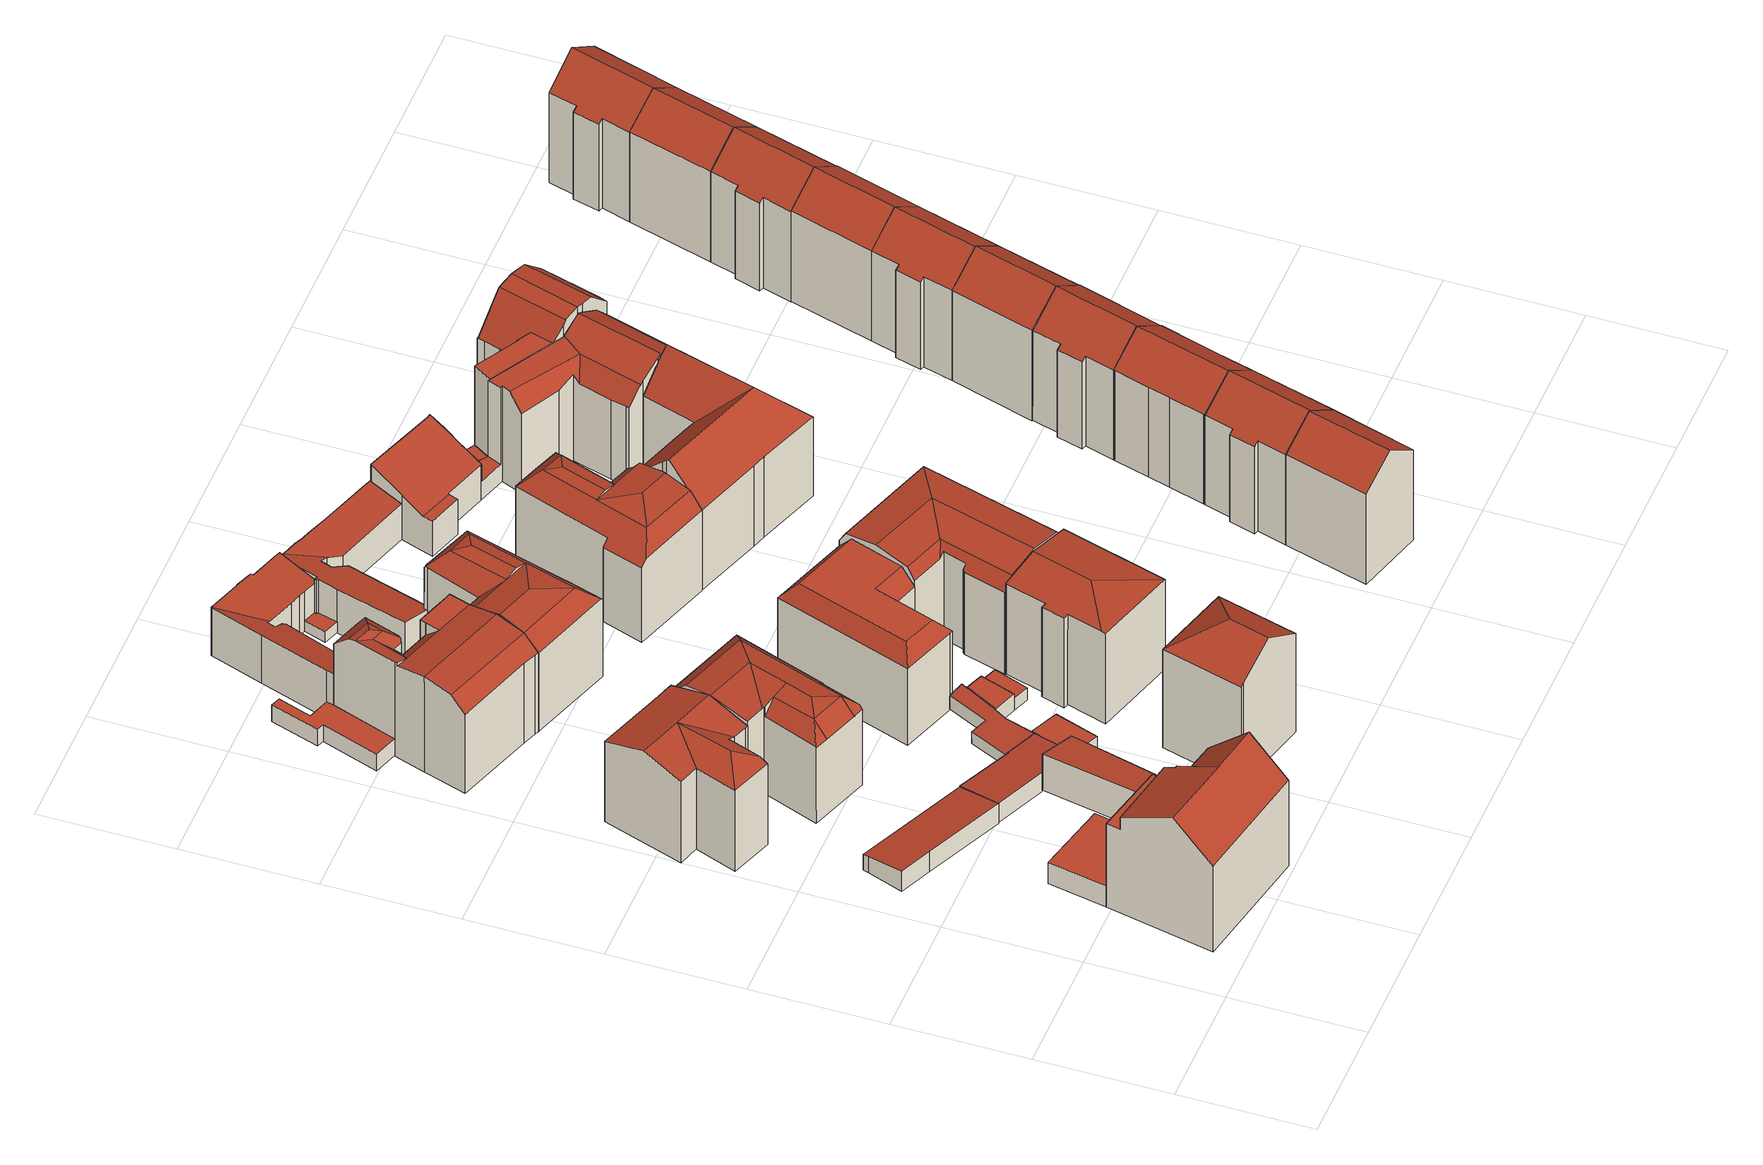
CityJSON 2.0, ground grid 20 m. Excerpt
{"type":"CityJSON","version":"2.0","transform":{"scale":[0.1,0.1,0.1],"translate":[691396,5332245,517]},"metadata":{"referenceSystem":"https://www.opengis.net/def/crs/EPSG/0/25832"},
"CityObjects":{
"building1":{"type":"Building","attributes":{"Gemeindeschluessel":"09162000","HoeheDach":"539.330","HoeheGrund":"518.004","Methode":"2000","NiedrigsteTraufeDesGebaeudes":"533.120","Geometrietyp2DReferenz":"3000","function":"31001_9998","roofType":"2100","measuredHeight":21.33,"storeysAboveGround":5},"geometry":[{"type":"MultiSurface","lod":"2","boundaries":[[[0,1,2,3]],[[4,5,6,7]],[[0,8,9,10,1]],[[11,6,5,12]],[[12,13,14,11]],[[8,15,16,17,18,9]],[[19,17,16,14,13,20]],[[18,17,19]],[[10,9,18,19]],[[0,3,4,7,15,8]],[[15,7,6,11,14,16]],[[1,10,19,20,2]],[[4,3,2,20,13,12,5]]],"semantics":{"surfaces":[{"type":"WallSurface"},{"type":"RoofSurface"},{"type":"GroundSurface"}],"values":[0,0,0,1,0,0,1,0,1,2,0,1,0]}}]},
"building2":{"type":"Building","attributes":{"Gemeindeschluessel":"09162000","HoeheDach":"521.810","HoeheGrund":"518.038","Methode":"2000","NiedrigsteTraufeDesGebaeudes":"521.810","Geometrietyp2DReferenz":"3000","function":"31001_2000","roofType":"1000","measuredHeight":3.77,"storeysAboveGround":1},"geometry":[{"type":"MultiSurface","lod":"2","boundaries":[[[7,4,21,22]],[[7,23,24,4]],[[23,25,26,24]],[[24,26,21,4]],[[25,22,21,26]],[[7,22,25,23]]],"semantics":{"surfaces":[{"type":"GroundSurface"},{"type":"WallSurface"},{"type":"RoofSurface"}],"values":[0,1,2,1,1,1]}}]},
"building3":{"type":"Building","attributes":{"Gemeindeschluessel":"09162000","HoeheDach":"521.185","HoeheGrund":"517.605","Methode":"2000","NiedrigsteTraufeDesGebaeudes":"520.434","Geometrietyp2DReferenz":"3000","function":"31001_2000","roofType":"1000","measuredHeight":3.58},"geometry":[{"type":"MultiSurface","lod":"2","boundaries":[[[27,28,29,30]],[[31,32,28,27]],[[33,34,35,36]],[[31,27,30,33,36,37]],[[38,35,34,29,28,32]],[[36,35,38,37]],[[37,38,32,31]],[[30,29,34,33]]],"semantics":{"surfaces":[{"type":"WallSurface"},{"type":"GroundSurface"},{"type":"RoofSurface"}],"values":[0,0,0,1,2,0,0,0]}}]},
"building4":{"type":"Building","attributes":{"Gemeindeschluessel":"09162000","HoeheDach":"533.979","HoeheGrund":"517.481","Methode":"2000","NiedrigsteTraufeDesGebaeudes":"532.040","Geometrietyp2DReferenz":"3000","function":"31001_1000","roofType":"3100","measuredHeight":16.5,"storeysAboveGround":4},"geometry":[{"type":"MultiSurface","lod":"2","boundaries":[[[39,40,41,42]],[[43,44,45,42,41]],[[46,47,48,49]],[[50,51,52,53,54]],[[55,56,52,51]],[[57,53,52,56,58,59,60]],[[46,49,57,60]],[[58,56,55,61]],[[49,48,62,63]],[[50,54,64,65]],[[66,64,54,53,57]],[[44,43,67,68]],[[66,40,39,65,64]],[[62,45,44,68,63]],[[50,65,39,42,45,62,48,47,69,61,55,51]],[[59,58,61,69]],[[69,47,46,60,59]],[[67,57,49,63,68]],[[67,43,41,40,66,57]]],"semantics":{"surfaces":[{"type":"WallSurface"},{"type":"RoofSurface"},{"type":"GroundSurface"}],"values":[0,0,0,0,0,1,1,0,0,0,1,1,0,0,2,0,0,1,1]}}]},
"building5":{"type":"Building","attributes":{"Gemeindeschluessel":"09162000","HoeheDach":"521.395","HoeheGrund":"517.900","Methode":"3100","NiedrigsteTraufeDesGebaeudes":"521.395","Geometrietyp2DReferenz":"3000","function":"31001_2000","roofType":"1000","measuredHeight":3.5},"geometry":[{"type":"MultiSurface","lod":"2","boundaries":[[[70,71,72,73]],[[74,75,76,77]],[[72,78,77,76,79,73]],[[70,80,75,74,81,71]],[[75,80,79,76]],[[81,74,77,78]],[[80,70,73,79]],[[71,81,78,72]]],"semantics":{"surfaces":[{"type":"WallSurface"},{"type":"GroundSurface"},{"type":"RoofSurface"}],"values":[0,0,1,2,0,0,0,0]}}]},
"building6":{"type":"Building","attributes":{"Gemeindeschluessel":"09162000","HoeheDach":"524.538","HoeheGrund":"517.963","Methode":"1000","NiedrigsteTraufeDesGebaeudes":"523.860","Geometrietyp2DReferenz":"3000","function":"31001_2000","roofType":"1000","measuredHeight":6.58,"storeysAboveGround":2},"geometry":[{"type":"MultiSurface","lod":"2","boundaries":[[[82,83,84,85]],[[83,86,87,84]],[[88,89,90,91]],[[88,91,92,93]],[[88,93,86,83,82,89]],[[92,91,90,85,84,87]],[[86,93,92,87]],[[82,85,90,89]]],"semantics":{"surfaces":[{"type":"WallSurface"},{"type":"GroundSurface"},{"type":"RoofSurface"}],"values":[0,0,0,0,1,2,0,0]}}]},
"building7":{"type":"Building","attributes":{"Gemeindeschluessel":"09162000","HoeheDach":"534.040","HoeheGrund":"517.545","Methode":"2000","NiedrigsteTraufeDesGebaeudes":"531.106","Geometrietyp2DReferenz":"3000","function":"31001_1000","roofType":"3200","measuredHeight":16.5,"storeysAboveGround":4},"geometry":[{"type":"MultiSurface","lod":"2","boundaries":[[[94,95,96,97]],[[98,99,100,101,102,50,51,103]],[[104,105,106,107]],[[104,108,109,105]],[[110,111,112,102,101,113,114]],[[98,115,116,99]],[[117,103,51,118]],[[119,111,110]],[[120,121,122,119]],[[117,115,98,103]],[[108,104,122,121,96]],[[120,119,110,114]],[[101,100,94,97,123,113]],[[108,117,118,109]],[[106,50,102,112,107]],[[120,123,97,96]],[[120,96,121]],[[123,120,114,113]],[[116,95,94,100,99]],[[112,111,119,122,104,107]],[[116,115,117,108,96,95]],[[51,50,106,105,109,118]]],"semantics":{"surfaces":[{"type":"RoofSurface"},{"type":"GroundSurface"},{"type":"WallSurface"}],"values":[0,1,0,0,2,2,2,2,0,2,0,0,2,0,2,0,0,0,2,0,0,2]}}]},
"building8":{"type":"Building","attributes":{"Gemeindeschluessel":"09162000","HoeheDach":"521.215","HoeheGrund":"517.752","Methode":"2000","NiedrigsteTraufeDesGebaeudes":"519.901","Geometrietyp2DReferenz":"3000","function":"31001_2000","roofType":"1000","measuredHeight":3.46},"geometry":[{"type":"MultiSurface","lod":"2","boundaries":[[[124,125,126,127]],[[128,129,130]],[[131,132,35,133]],[[134,135,136,137]],[[138,139,140,129,128,141]],[[142,143,144,130,145]],[[146,147,133,35]],[[142,131,133,147,139,138,134,137,124,127,148,149,150,143]],[[127,126,151,148]],[[149,152,153,150]],[[137,136,125,124]],[[150,153,144,143]],[[146,35,132,145,130,129,140]],[[142,145,132,131]],[[130,144,153,152,151,126,125,136,135,141,128]],[[138,141,135,134]],[[148,151,152,149]],[[140,139,147,146]]],"semantics":{"surfaces":[{"type":"WallSurface"},{"type":"GroundSurface"},{"type":"RoofSurface"}],"values":[0,0,0,0,0,0,0,1,0,0,0,0,2,0,2,0,0,0]}}]},
"building9":{"type":"Building","attributes":{"Gemeindeschluessel":"09162000","HoeheDach":"520.466","HoeheGrund":"517.550","Methode":"1000","NiedrigsteTraufeDesGebaeudes":"520.466","Geometrietyp2DReferenz":"3000","function":"31001_2000","roofType":"1000","measuredHeight":2.92,"storeysAboveGround":1},"geometry":[{"type":"MultiSurface","lod":"2","boundaries":[[[154,155,156,157]],[[157,156,158,159]],[[160,161,159,158]],[[160,158,156,155,162,163,164,165,166]],[[167,165,164,168]],[[169,166,165,167]],[[161,160,166,169]],[[159,161,169,167,168,170,171,154,157]],[[171,162,155,154]],[[170,163,162,171]],[[168,164,163,170]]],"semantics":{"surfaces":[{"type":"WallSurface"},{"type":"RoofSurface"},{"type":"GroundSurface"}],"values":[0,0,0,1,0,0,0,2,0,0,0]}}]},
"building10":{"type":"Building","attributes":{"Gemeindeschluessel":"09162000","HoeheDach":"534.730","HoeheGrund":"517.450","Methode":"2000","NiedrigsteTraufeDesGebaeudes":"531.601","Geometrietyp2DReferenz":"3000","function":"31001_1000","roofType":"3400","measuredHeight":17.28,"storeysAboveGround":4},"geometry":[{"type":"MultiSurface","lod":"2","boundaries":[[[172,173,174]],[[175,176,177,178]],[[179,177,176,180,181,182]],[[183,184,185,186]],[[187,188,189,190]],[[191,192,193,194]],[[174,195,196,197,172]],[[197,182,190,198,199]],[[188,200,201,202,189]],[[186,185,192,191]],[[203,194,193,204,205]],[[206,207,208,209]],[[175,210,211,180,176]],[[212,213,184,183]],[[214,173,213,212]],[[202,201,215,216]],[[206,217,218,219,207]],[[197,220,221,222,205,204,172]],[[209,208,223,224]],[[197,196,179,182]],[[200,211,210,225]],[[217,203,205,222,218]],[[190,189,202,216,226,198]],[[226,227,221,220,199,198]],[[174,173,214,228,195]],[[204,193,192,185,184,213,173,172]],[[187,190,182,181]],[[197,199,220]],[[215,201,200,225]],[[181,188,187]],[[223,208,207,219,229,230]],[[224,223,230,231]],[[178,177,179,196,195,228]],[[200,188,181,180,211]],[[203,217,206,209,224,231,232,227,226,216,215,225,210,175,178,228,214,212,183,186,191,194]],[[229,219,218,222,221]],[[232,231,230,229,221,227]]],"semantics":{"surfaces":[{"type":"WallSurface"},{"type":"RoofSurface"},{"type":"GroundSurface"}],"values":[0,0,1,0,1,0,1,1,1,0,0,0,0,0,0,0,0,1,0,1,0,0,0,0,0,1,1,0,0,1,1,0,0,1,2,1,0]}}]},
"building11":{"type":"Building","attributes":{"Gemeindeschluessel":"09162000","HoeheDach":"520.683","HoeheGrund":"517.734","Methode":"1000","NiedrigsteTraufeDesGebaeudes":"520.683","Geometrietyp2DReferenz":"3000","function":"31001_2463","roofType":"1000","measuredHeight":2.95},"geometry":[{"type":"MultiSurface","lod":"2","boundaries":[[[233,234,235,236,237]],[[235,238,239,236]],[[234,240,238,235]],[[233,241,240,234]],[[240,241,242,239,238]],[[237,242,241,233]],[[236,239,242,237]]],"semantics":{"surfaces":[{"type":"GroundSurface"},{"type":"WallSurface"},{"type":"RoofSurface"}],"values":[0,1,1,1,2,1,1]}}]},
"building12":{"type":"Building","attributes":{"Gemeindeschluessel":"09162000","HoeheDach":"539.731","HoeheGrund":"517.750","Methode":"1000","NiedrigsteTraufeDesGebaeudes":"535.568","Geometrietyp2DReferenz":"3000","function":"31001_1000","roofType":"3200","measuredHeight":21.98,"storeysAboveGround":5},"geometry":[{"type":"MultiSurface","lod":"2","boundaries":[[[243,244,245,246,247]],[[248,249,250,251]],[[249,248,252,253]],[[245,251,250,246]],[[254,250,249]],[[244,243,253,252]],[[249,253,243,247,254]],[[246,250,254,247]],[[245,244,252,248,251]]],"semantics":{"surfaces":[{"type":"WallSurface"},{"type":"RoofSurface"},{"type":"GroundSurface"}],"values":[0,0,0,0,1,0,1,1,2]}}]},
"building13":{"type":"Building","attributes":{"Gemeindeschluessel":"09162000","HoeheDach":"520.659","HoeheGrund":"517.716","Methode":"1000","NiedrigsteTraufeDesGebaeudes":"520.659","Geometrietyp2DReferenz":"3000","function":"31001_2463","roofType":"1000","measuredHeight":2.94},"geometry":[{"type":"MultiSurface","lod":"2","boundaries":[[[255,256,257,258]],[[259,260,261,262]],[[262,261,256,255]],[[258,257,260,259]],[[258,259,262,255]],[[260,257,256,261]]],"semantics":{"surfaces":[{"type":"WallSurface"},{"type":"GroundSurface"},{"type":"RoofSurface"}],"values":[0,0,0,0,1,2]}}]},
"building14":{"type":"Building","attributes":{"Gemeindeschluessel":"09162000","HoeheDach":"519.903","HoeheGrund":"517.710","Methode":"1000","NiedrigsteTraufeDesGebaeudes":"519.903","Geometrietyp2DReferenz":"3000","function":"31001_2463","roofType":"1000","measuredHeight":2.19,"storeysAboveGround":1},"geometry":[{"type":"MultiSurface","lod":"2","boundaries":[[[258,263,264,265]],[[266,267,264,263,268]],[[259,268,263,258]],[[259,258,265,269,270]],[[269,267,266,270]],[[265,264,267,269]],[[270,266,268,259]]],"semantics":{"surfaces":[{"type":"WallSurface"},{"type":"RoofSurface"},{"type":"GroundSurface"}],"values":[0,1,0,2,0,0,0]}}]},
"building15":{"type":"Building","attributes":{"Gemeindeschluessel":"09162000","HoeheDach":"534.870","HoeheGrund":"517.390","Methode":"2000","NiedrigsteTraufeDesGebaeudes":"529.766","Geometrietyp2DReferenz":"3000","function":"31001_1000","roofType":"3400","measuredHeight":17.48,"storeysAboveGround":4},"geometry":[{"type":"MultiSurface","lod":"2","boundaries":[[[271,272,273,274,275]],[[217,206,276,219,277]],[[278,279,280,281,282,283,273,272]],[[284,285,286,287,288,289,290]],[[291,292,293,294,295]],[[288,287,296,294,293]],[[274,273,283,219,276,297]],[[287,298,299,296]],[[203,217,277,300,301]],[[288,293,292,302,289]],[[303,279,278,304]],[[305,280,306,307]],[[291,295,305,307]],[[284,290,308,309]],[[287,282,298]],[[194,285,284,309]],[[275,274,297,310]],[[271,304,278,272]],[[305,295,294,296,281,280]],[[282,281,299,298]],[[303,306,280,279]],[[287,286,301,300,311,282]],[[286,285,194,203,301]],[[299,281,296]],[[308,290,289,302]],[[310,297,276,206]],[[303,304,271,275,310,206,217,203,194,309,308,302,292,291,307,306]],[[283,282,311]],[[283,311,300,277,219]]],"semantics":{"surfaces":[{"type":"WallSurface"},{"type":"RoofSurface"},{"type":"GroundSurface"}],"values":[0,0,1,1,0,1,1,1,0,0,0,0,0,0,0,0,0,0,1,1,0,1,0,1,0,0,2,1,1]}}]},
"building16":{"type":"Building","attributes":{"Gemeindeschluessel":"09162000","HoeheDach":"533.860","HoeheGrund":"517.570","Methode":"2000","NiedrigsteTraufeDesGebaeudes":"531.360","Geometrietyp2DReferenz":"3000","function":"31001_1000","roofType":"1000","measuredHeight":16.29,"storeysAboveGround":4},"geometry":[{"type":"MultiSurface","lod":"2","boundaries":[[[312,313,314,315]],[[316,317,318,319]],[[320,321,322,314]],[[323,324,313,312]],[[325,316,319,326]],[[327,328,329,323,312,315,330]],[[326,319,318,321,320,331]],[[329,332,324,323]],[[315,314,322,330]],[[327,317,316,328]],[[327,330,322,321,318,317]],[[331,320,314,313]],[[324,332,325,326,331,313]],[[329,328,316,325,332]]],"semantics":{"surfaces":[{"type":"WallSurface"},{"type":"RoofSurface"},{"type":"GroundSurface"}],"values":[0,1,1,0,1,2,1,0,0,0,0,1,1,0]}}]},
"building17":{"type":"Building","attributes":{"Gemeindeschluessel":"09162000","HoeheDach":"526.088","HoeheGrund":"517.372","Methode":"2000","NiedrigsteTraufeDesGebaeudes":"524.008","Geometrietyp2DReferenz":"3000","function":"31001_2000","roofType":"2100","measuredHeight":8.72,"storeysAboveGround":2},"geometry":[{"type":"MultiSurface","lod":"2","boundaries":[[[333,334,335,336]],[[337,338,334,333]],[[339,340,341,342]],[[343,344,345,346]],[[347,348,335,334,338,349,350,351,352,353,354,341,340,355,345,344]],[[356,357,358,359,360,361,362,363,364,347,344]],[[216,359,358,365]],[[366,349,338,337]],[[367,368,348,347,364]],[[346,345,355,369]],[[356,370,371,357]],[[369,355,340,339]],[[336,335,348,368]],[[372,363,362,373]],[[374,354,353,375]],[[376,350,349,366]],[[372,367,364,363]],[[377,351,350,376]],[[378,352,351,377]],[[375,353,352,378]],[[373,362,361,379]],[[370,356,344,343]],[[367,372,373,379,215,216,365,371,370,343,346,369,339,342,374,375,378,377,376,366,337,333,336,368]],[[379,361,360,215]],[[215,360,359,216]],[[342,341,354,374]],[[365,358,357,371]]],"semantics":{"surfaces":[{"type":"WallSurface"},{"type":"RoofSurface"},{"type":"GroundSurface"}],"values":[0,0,0,0,1,1,0,0,0,0,0,0,0,0,0,0,0,0,0,0,0,0,2,0,0,0,0]}}]},
"building18":{"type":"Building","attributes":{"Gemeindeschluessel":"09162000","HoeheDach":"535.118","HoeheGrund":"517.737","Methode":"1000","NiedrigsteTraufeDesGebaeudes":"533.883","Geometrietyp2DReferenz":"3000","function":"31001_1000","roofType":"3200","measuredHeight":17.38,"storeysAboveGround":4},"geometry":[{"type":"MultiSurface","lod":"2","boundaries":[[[380,381,382,383]],[[384,385,386,387,388,389,380,383,390]],[[391,392,393,394]],[[384,391,394,385]],[[388,395,396,389]],[[384,390,397,391]],[[386,385,394,393,398]],[[392,399,382,381,396,395,400,398,393]],[[386,398,400,387]],[[387,400,395,388]],[[391,397,399,392]],[[389,396,381,380]],[[390,383,382,399,397]]],"semantics":{"surfaces":[{"type":"WallSurface"},{"type":"GroundSurface"},{"type":"RoofSurface"}],"values":[0,1,2,0,0,0,0,2,0,0,2,0,0]}}]},
"building19":{"type":"Building","attributes":{"Gemeindeschluessel":"09162000","HoeheDach":"519.390","HoeheGrund":"517.540","Methode":"2000","NiedrigsteTraufeDesGebaeudes":"519.390","Geometrietyp2DReferenz":"3000","function":"31001_2000","roofType":"1000","measuredHeight":1.85},"geometry":[{"type":"MultiSurface","lod":"2","boundaries":[[[401,402,403,404,405,406]],[[407,408,409,410,411,412]],[[408,401,406,409]],[[411,404,403,412]],[[412,403,402,407]],[[410,405,404,411]],[[409,406,405,410]],[[407,402,401,408]]],"semantics":{"surfaces":[{"type":"RoofSurface"},{"type":"GroundSurface"},{"type":"WallSurface"}],"values":[0,1,2,2,2,2,2,2]}}]},
"building20":{"type":"Building","attributes":{"Gemeindeschluessel":"09162000","HoeheDach":"535.334","HoeheGrund":"517.643","Methode":"2000","NiedrigsteTraufeDesGebaeudes":"532.366","Geometrietyp2DReferenz":"3000","function":"31001_9998","roofType":"3400","measuredHeight":17.69,"storeysAboveGround":4},"geometry":[{"type":"MultiSurface","lod":"2","boundaries":[[[327,413,414,415,416]],[[417,418,419,420]],[[415,421,422,416]],[[423,424,420,419,425,426,427]],[[418,421,425,419]],[[330,428,429,430]],[[431,432,433,434]],[[424,435,436,437,417,420]],[[425,421,415,414,438,433,432,439,426]],[[437,440,417]],[[427,426,439,441]],[[442,430,429,440,437,436]],[[418,443,422,421]],[[441,439,432,431]],[[417,444,443,418]],[[445,438,414,413]],[[446,435,424,423]],[[327,330,430,442,446,423,427,441,431,434,445,413]],[[417,440,429,428,444]],[[434,433,438,445]],[[442,436,435,446]],[[327,416,422,443,444,428,330]]],"semantics":{"surfaces":[{"type":"WallSurface"},{"type":"RoofSurface"},{"type":"GroundSurface"}],"values":[0,1,1,0,1,0,0,1,1,1,0,0,1,0,1,0,0,2,1,0,0,0]}}]},
"building21":{"type":"Building","attributes":{"Gemeindeschluessel":"09162000","HoeheDach":"525.454","HoeheGrund":"517.439","Methode":"2000","NiedrigsteTraufeDesGebaeudes":"523.741","Geometrietyp2DReferenz":"3000","function":"31001_2000","roofType":"2100","measuredHeight":8.02,"storeysAboveGround":2},"geometry":[{"type":"MultiSurface","lod":"2","boundaries":[[[377,447,448,449]],[[450,451,452,453]],[[454,455,456,457]],[[337,458,459,366]],[[460,376,366,459]],[[461,462,463,464]],[[465,466,467,468]],[[457,456,458,337]],[[469,470,471,472]],[[292,473,451,450]],[[474,475,476,477]],[[478,479,480,481]],[[482,483,466,465]],[[449,448,470,469]],[[376,460,447,377]],[[478,472,471,484,479]],[[453,452,455,454]],[[485,486,487,488]],[[462,461,481,480]],[[489,490,491,488,487]],[[291,492,473,292]],[[493,494,486,485]],[[477,476,495,496]],[[491,490,497,498]],[[468,467,492,291]],[[491,498,482,465,468,291,292,450,453,454,457,337,366,376,377,449,469,472,478,481,461,464,474,477,496,493,485,488]],[[483,482,498,497]],[[496,495,494,493]],[[460,459,458,456,455,452,451,473,492,467,466,483,497,490,489,484,471,470,448,447]],[[464,463,475,474]],[[462,480,479,484,489,487,486,494,495,476,475,463]]],"semantics":{"surfaces":[{"type":"WallSurface"},{"type":"GroundSurface"},{"type":"RoofSurface"}],"values":[0,0,0,0,0,0,0,0,0,0,0,0,0,0,0,0,0,0,0,0,0,0,0,0,0,1,0,0,2,0,2]}}]},
"building22":{"type":"Building","attributes":{"Gemeindeschluessel":"09162000","HoeheDach":"535.106","HoeheGrund":"517.490","Methode":"2000","NiedrigsteTraufeDesGebaeudes":"530.922","Geometrietyp2DReferenz":"3000","function":"31001_1000","roofType":"3400","measuredHeight":17.62,"storeysAboveGround":4},"geometry":[{"type":"MultiSurface","lod":"2","boundaries":[[[499,500,501]],[[502,503,504,505]],[[506,501,500,507,508,509,510,511]],[[512,513,514,515,516]],[[514,513,517,518,519,520,521,522,523,524,525,526]],[[500,505,504]],[[522,510,509,523]],[[527,528,508,507,502,529]],[[511,510,522,521]],[[519,518,530,531,532]],[[528,527,525,524]],[[503,502,507]],[[533,532,531,499,501]],[[506,511,521,520,534]],[[504,503,507,500]],[[527,529,535,526,525]],[[520,519,532,533,534]],[[505,500,499,531,530,536]],[[512,516,505,536,537]],[[506,534,533,501]],[[518,517,537,536,530]],[[535,515,514,526]],[[535,529,502,505,516,515]],[[513,512,537,517]],[[509,508,528,524,523]]],"semantics":{"surfaces":[{"type":"RoofSurface"},{"type":"WallSurface"},{"type":"GroundSurface"}],"values":[0,0,0,1,2,1,1,0,1,1,1,0,0,1,0,1,1,0,0,0,1,1,0,1,1]}}]},
"building23":{"type":"Building","attributes":{"Gemeindeschluessel":"09162000","HoeheDach":"538.017","HoeheGrund":"517.770","Methode":"1000","NiedrigsteTraufeDesGebaeudes":"534.083","Geometrietyp2DReferenz":"3000","function":"31001_9998","roofType":"3100","measuredHeight":20.25,"storeysAboveGround":5},"geometry":[{"type":"MultiSurface","lod":"2","boundaries":[[[538,539,540,541]],[[542,543,544,545]],[[545,546,547,542]],[[546,539,538,547]],[[545,544,540,539,546]],[[547,538,541,543,542]],[[541,540,544,543]]],"semantics":{"surfaces":[{"type":"RoofSurface"},{"type":"WallSurface"},{"type":"GroundSurface"}],"values":[0,1,2,1,1,1,0]}}]},
"building24":{"type":"Building","attributes":{"Gemeindeschluessel":"09162000","HoeheDach":"537.810","HoeheGrund":"517.610","Methode":"2000","NiedrigsteTraufeDesGebaeudes":"531.799","Geometrietyp2DReferenz":"3000","function":"31001_1000","roofType":"3100","measuredHeight":20.2,"storeysAboveGround":5},"geometry":[{"type":"MultiSurface","lod":"2","boundaries":[[[548,549,550,551]],[[552,553,534,554,555]],[[556,557,558,559]],[[560,551,550,561]],[[549,548,562,563]],[[556,559,564,562,548,551]],[[563,562,564,565]],[[566,567,534,553]],[[556,551,560,568,569,555,554]],[[570,557,571,572]],[[567,566,572,571]],[[573,565,564,559,558]],[[568,560,561,574]],[[552,555,569,575]],[[567,571,557,556,554,534]],[[570,572,566,553,552,575,574,561,550,549,563,565,573]],[[569,568,574,575]],[[557,570,573,558]]],"semantics":{"surfaces":[{"type":"WallSurface"},{"type":"RoofSurface"},{"type":"GroundSurface"}],"values":[0,0,1,0,0,1,0,0,1,0,0,0,0,0,1,2,0,0]}}]},
"building25":{"type":"Building","attributes":{"Gemeindeschluessel":"09162000","HoeheDach":"520.600","HoeheGrund":"517.496","Methode":"2000","NiedrigsteTraufeDesGebaeudes":"520.600","Geometrietyp2DReferenz":"3000","function":"31001_2000","roofType":"1000","measuredHeight":3.1,"storeysAboveGround":1},"geometry":[{"type":"MultiSurface","lod":"2","boundaries":[[[576,577,578,579]],[[579,578,580,581]],[[579,581,582,583,576]],[[582,584,585,583]],[[583,585,577,576]],[[577,585,584,580,578]],[[581,580,584,582]]],"semantics":{"surfaces":[{"type":"WallSurface"},{"type":"GroundSurface"},{"type":"RoofSurface"}],"values":[0,0,1,0,0,2,0]}}]},
"building26":{"type":"Building","attributes":{"Gemeindeschluessel":"09162000","HoeheDach":"536.900","HoeheGrund":"517.450","Methode":"2000","NiedrigsteTraufeDesGebaeudes":"520.563","Geometrietyp2DReferenz":"3000","function":"31001_1000","roofType":"2100","measuredHeight":19.45,"storeysAboveGround":5},"geometry":[{"type":"MultiSurface","lod":"2","boundaries":[[[586,587,588,589]],[[590,591,592,593,594]],[[477,595,596,597]],[[598,599,600,601]],[[496,602,595,477]],[[603,604,605,606]],[[598,607,608,609,599]],[[610,590,594,611,612]],[[613,612,611,614,615,616]],[[617,618,619,620]],[[607,598,601,621,622,623,624,586,589,625,626,627,628,629,630,485,493,496,477,597,603,606,631,632,633,634,635,591,590,610,636,637,638,639]],[[632,640,641,633]],[[642,643,644,645]],[[485,646,647,493]],[[589,588,648,625]],[[618,649,650,644,643,651,605,604,596,595,602,647,646,619]],[[493,647,602,496]],[[634,652,653,635]],[[622,654,655,623]],[[601,600,656,621]],[[657,658,659,656,600,599,609,593,592]],[[638,616,615,639]],[[586,624,660,661,587]],[[626,625,648,662,663]],[[609,608,614,611,594,593]],[[623,655,660,624]],[[627,650,649,628]],[[629,628,649,618,617]],[[664,665,642,645]],[[606,605,651,631]],[[659,658,661,660,655,654]],[[629,617,620,630]],[[613,616,638,637,636]],[[633,641,652,634]],[[622,621,656,659,654]],[[597,596,604,603]],[[664,666,667,665]],[[632,631,651,643,642,665,667,640]],[[657,592,591,635,653]],[[658,657,653,652,641,640,667,666,663,662]],[[607,639,615,614,608]],[[485,630,620,619,646]],[[588,587,661,658,662,648]],[[610,612,613,636]],[[627,626,663,666,664,645,644,650]]],"semantics":{"surfaces":[{"type":"WallSurface"},{"type":"RoofSurface"},{"type":"GroundSurface"}],"values":[0,0,0,0,0,0,0,0,1,1,2,0,0,0,0,1,0,0,0,0,1,0,0,0,1,0,0,0,1,0,1,0,0,0,0,0,0,0,0,1,0,0,1,0,0]}}]},
"building27":{"type":"Building","attributes":{"Gemeindeschluessel":"09162000","HoeheDach":"537.986","HoeheGrund":"517.770","Methode":"2000","NiedrigsteTraufeDesGebaeudes":"533.507","Geometrietyp2DReferenz":"3000","function":"31001_9998","roofType":"3100","measuredHeight":20.22,"storeysAboveGround":5},"geometry":[{"type":"MultiSurface","lod":"2","boundaries":[[[545,668,669,670,671,672,673,546]],[[671,674,675,672]],[[669,676,677,670]],[[673,672,675,678,679]],[[545,680,681,668]],[[539,679,678,682]],[[668,681,676,669]],[[682,678,675,674,677,676,681,680]],[[670,677,674,671]],[[673,679,539,546]],[[545,546,539,682,680]]],"semantics":{"surfaces":[{"type":"GroundSurface"},{"type":"WallSurface"},{"type":"RoofSurface"}],"values":[0,1,1,1,1,2,1,2,1,1,1]}}]},
"building28":{"type":"Building","attributes":{"Gemeindeschluessel":"09162000","HoeheDach":"537.900","HoeheGrund":"517.750","Methode":"1000","NiedrigsteTraufeDesGebaeudes":"534.021","Geometrietyp2DReferenz":"3000","function":"31001_9998","roofType":"3100","measuredHeight":20.15,"storeysAboveGround":5},"geometry":[{"type":"MultiSurface","lod":"2","boundaries":[[[673,683,684,675,672]],[[685,686,687,688]],[[689,690,691,692]],[[693,694,695,686,685]],[[696,697,698,699]],[[683,691,690,700,687,686,695,684]],[[701,702,694,693]],[[693,685,688,703,689,692,673,672,704,696,699,701]],[[672,675,705,704]],[[684,695,694,702,698,697,705,675]],[[699,698,702,701]],[[692,691,683,673]],[[704,705,697,696]],[[688,687,700,703]],[[703,700,690,689]]],"semantics":{"surfaces":[{"type":"WallSurface"},{"type":"RoofSurface"},{"type":"GroundSurface"}],"values":[0,0,0,0,0,1,0,2,0,1,0,0,0,0,0]}}]},
"building29":{"type":"Building","attributes":{"Gemeindeschluessel":"09162000","HoeheDach":"538.100","HoeheGrund":"517.447","Methode":"2000","NiedrigsteTraufeDesGebaeudes":"531.773","Geometrietyp2DReferenz":"3000","function":"31001_1000","roofType":"3100","measuredHeight":20.65,"storeysAboveGround":6},"geometry":[{"type":"MultiSurface","lod":"2","boundaries":[[[706,707,708,709]],[[709,708,710,610]],[[711,712,713,714]],[[715,716,717,718,719,720,721,722,723,724]],[[725,726,727,713,712,728,729,730,731,718,717,732]],[[634,635,732,717,716]],[[633,715,724,632]],[[733,729,728,734]],[[590,591,635,634,633,632,735,736,737,738,739,733,734,711,714,740,741,706,709,610]],[[737,721,720,738]],[[735,723,722,736]],[[590,742,743,591]],[[590,610,710,744,742]],[[741,740,727,726,745,746]],[[714,713,727,740]],[[635,591,743,725,732]],[[734,728,712,711]],[[706,741,746,747,707]],[[634,716,715,633]],[[742,744,747,746,745,743]],[[739,738,720,719,731,730]],[[739,730,729,733]],[[736,722,721,737]],[[710,708,707,747,744]],[[632,724,723,735]],[[731,719,718]],[[725,743,745,726]]],"semantics":{"surfaces":[{"type":"WallSurface"},{"type":"RoofSurface"},{"type":"GroundSurface"}],"values":[0,0,0,1,1,0,0,0,2,0,0,0,0,0,0,0,0,0,0,1,0,0,0,1,0,0,1]}}]},
"building30":{"type":"Building","attributes":{"Gemeindeschluessel":"09162000","HoeheDach":"537.935","HoeheGrund":"517.680","Methode":"2000","NiedrigsteTraufeDesGebaeudes":"533.416","Geometrietyp2DReferenz":"3000","function":"31001_9998","roofType":"3100","measuredHeight":20.25,"storeysAboveGround":5},"geometry":[{"type":"MultiSurface","lod":"2","boundaries":[[[748,749,750,751]],[[748,751,752,753,754,755,756,757]],[[752,758,759,753]],[[756,755,760,761,762]],[[753,759,763,754]],[[695,761,760,763,759,758,750,749]],[[751,750,758,752]],[[748,757,686,695,749]],[[686,762,761,695]],[[756,762,686,757]],[[754,763,760,755]]],"semantics":{"surfaces":[{"type":"WallSurface"},{"type":"GroundSurface"},{"type":"RoofSurface"}],"values":[0,1,0,0,0,2,0,0,2,0,0]}}]},
"building31":{"type":"Building","attributes":{"Gemeindeschluessel":"09162000","HoeheDach":"537.878","HoeheGrund":"517.630","Methode":"1000","NiedrigsteTraufeDesGebaeudes":"533.934","Geometrietyp2DReferenz":"3000","function":"31001_9998","roofType":"3100","measuredHeight":20.25,"storeysAboveGround":5},"geometry":[{"type":"MultiSurface","lod":"2","boundaries":[[[764,765,766,767]],[[761,768,769,760]],[[767,766,761,760,770]],[[771,769,768,765,764]],[[771,764,767,770]],[[766,765,768,761]],[[770,760,769,771]]],"semantics":{"surfaces":[{"type":"WallSurface"},{"type":"RoofSurface"},{"type":"GroundSurface"}],"values":[0,1,0,0,2,1,0]}}]},
"building32":{"type":"Building","attributes":{"Gemeindeschluessel":"09162000","HoeheDach":"537.838","HoeheGrund":"517.580","Methode":"2000","NiedrigsteTraufeDesGebaeudes":"533.363","Geometrietyp2DReferenz":"3000","function":"31001_9998","roofType":"3100","measuredHeight":20.26,"storeysAboveGround":5},"geometry":[{"type":"MultiSurface","lod":"2","boundaries":[[[771,764,765,772,769]],[[771,769,773,774]],[[774,773,775,776]],[[777,778,765,764]],[[776,775,779,780]],[[781,782,780,779]],[[781,779,775,773,769,772,783,784]],[[771,774,776,780,782,785,777,764]],[[782,781,784,785]],[[765,778,783,772]],[[777,785,784,783,778]]],"semantics":{"surfaces":[{"type":"WallSurface"},{"type":"RoofSurface"},{"type":"GroundSurface"}],"values":[0,0,0,0,0,0,1,2,0,1,0]}}]},
"building33":{"type":"Building","attributes":{"Gemeindeschluessel":"09162000","HoeheDach":"537.820","HoeheGrund":"517.570","Methode":"1000","NiedrigsteTraufeDesGebaeudes":"533.863","Geometrietyp2DReferenz":"3000","function":"31001_9998","roofType":"3100","measuredHeight":20.25,"storeysAboveGround":5},"geometry":[{"type":"MultiSurface","lod":"2","boundaries":[[[783,786,787,784]],[[785,784,787,788]],[[788,789,777,785]],[[778,790,786,783]],[[788,787,786,790,789]],[[789,790,778,777]],[[777,778,783,784,785]]],"semantics":{"surfaces":[{"type":"RoofSurface"},{"type":"WallSurface"},{"type":"GroundSurface"}],"values":[0,1,2,0,1,1,1]}}]},
"building34":{"type":"Building","attributes":{"Gemeindeschluessel":"09162000","HoeheDach":"537.763","HoeheGrund":"517.550","Methode":"2000","NiedrigsteTraufeDesGebaeudes":"533.293","Geometrietyp2DReferenz":"3000","function":"31001_9998","roofType":"3100","measuredHeight":20.21,"storeysAboveGround":5},"geometry":[{"type":"MultiSurface","lod":"2","boundaries":[[[791,792,793,794,795,796,797,798]],[[797,799,800,798]],[[800,799,801,786]],[[797,796,802,801,799]],[[794,803,804,795]],[[793,805,803,794]],[[786,801,802,804,803,805,806,807]],[[792,806,805,793]],[[791,798,800,786,807]],[[791,807,806,792]],[[795,804,802,796]]],"semantics":{"surfaces":[{"type":"GroundSurface"},{"type":"WallSurface"},{"type":"RoofSurface"}],"values":[0,1,2,1,1,1,2,1,1,1,1]}}]},
"building35":{"type":"Building","attributes":{"Gemeindeschluessel":"09162000","HoeheDach":"537.720","HoeheGrund":"517.530","Methode":"1000","NiedrigsteTraufeDesGebaeudes":"533.803","Geometrietyp2DReferenz":"3000","function":"31001_9998","roofType":"3100","measuredHeight":20.19,"storeysAboveGround":5},"geometry":[{"type":"MultiSurface","lod":"2","boundaries":[[[797,799,808,802,796]],[[808,809,810,802]],[[811,810,809,812,813]],[[811,813,797,796]],[[799,812,809,808]],[[796,802,810,811]],[[813,812,799,797]]],"semantics":{"surfaces":[{"type":"WallSurface"},{"type":"RoofSurface"},{"type":"GroundSurface"}],"values":[0,1,0,2,1,0,0]}}]},
"building36":{"type":"Building","attributes":{"Gemeindeschluessel":"09162000","HoeheDach":"537.703","HoeheGrund":"517.520","Methode":"2000","NiedrigsteTraufeDesGebaeudes":"533.209","Geometrietyp2DReferenz":"3000","function":"31001_9998","roofType":"3100","measuredHeight":20.18,"storeysAboveGround":5},"geometry":[{"type":"MultiSurface","lod":"2","boundaries":[[[813,811,814,815,816,817,818,819]],[[814,820,821,815]],[[817,822,823,818]],[[812,824,825,809]],[[816,826,822,817]],[[809,825,823,822,826,821,820,827]],[[812,813,819,824]],[[811,827,820,814]],[[815,821,826,816]],[[819,818,823,825,824]],[[809,827,811,813,812]]],"semantics":{"surfaces":[{"type":"GroundSurface"},{"type":"WallSurface"},{"type":"RoofSurface"}],"values":[0,1,1,2,1,2,1,1,1,1,1]}}]}
},
"vertices":[
[261,6,10],[261,6,165],[71,44,165],[71,44,10],[105,206,10],[105,206,161],[215,181,161],[215,181,10],[285,128,10],[285,128,164],[273,66,223],[211,163,161],[100,185,161],[100,185,183],[211,163,183],[207,146,10],[207,146,192],[210,145,192],[210,145,162],[196,81,223],[83,104,223],
[122,294,10],[232,268,10],[215,181,48],[105,206,48],[232,268,48],[122,294,48],
[65,526,6],[65,526,35],[68,534,34],[68,534,6],[46,472,6],[46,472,42],[234,458,6],[234,458,34],[213,396,42],[213,396,6],[95,450,6],[95,450,42],
[105,728,5],[105,728,151],[94,732,157],[94,732,5],[76,682,157],[72,669,151],[72,669,5],[0,765,151],[0,765,5],[32,755,5],[32,755,151],[132,719,5],[173,841,5],[173,841,150],[152,780,170],[132,719,151],[168,843,5],[168,843,150],[88,802,170],[146,850,150],[41,887,150],[21,825,170],[146,850,5],[9,692,5],[9,692,150],[127,720,151],[127,720,5],[106,728,151],[60,717,170],[9,692,151],[41,887,5],
[292,161,44],[301,211,44],[301,211,9],[292,161,9],[344,203,44],[340,197,44],[340,197,9],[344,203,9],[308,210,9],[296,162,9],[296,162,44],[308,210,44],
[341,340,10],[289,362,10],[289,362,75],[341,340,69],[262,219,10],[262,219,75],[308,210,10],[341,338,10],[341,338,69],[308,210,70],[302,211,70],[302,211,10],
[223,591,141],[225,596,147],[215,618,164],[207,596,141],[253,657,5],[247,659,5],[223,591,5],[132,623,5],[164,708,5],[302,796,5],[229,751,170],[152,778,170],[132,719,159],[161,709,159],[272,780,164],[165,817,164],[164,707,144],[164,707,160],[164,708,160],[132,623,141],[133,624,142],[253,657,141],[247,659,147],[302,796,141],[173,841,141],[183,701,164],[161,636,164],[194,652,170],[208,692,170],[153,615,141],
[402,529,8],[402,529,33],[421,523,35],[421,523,8],[316,421,29],[316,421,35],[363,400,35],[289,362,8],[289,362,42],[213,396,8],[368,470,8],[368,470,32],[397,531,32],[397,531,8],[344,481,8],[316,419,8],[316,419,36],[344,481,29],[341,340,8],[365,404,8],[365,404,35],[341,340,42],[234,458,35],[234,458,8],[416,513,8],[389,463,8],[379,446,8],[416,513,35],[389,463,34],[379,446,34],
[31,1203,5],[31,1203,35],[60,1289,35],[60,1289,5],[50,1293,35],[50,1293,5],[74,1366,35],[74,1366,5],[67,1191,35],[101,1289,35],[104,1300,35],[71,1311,35],[88,1361,35],[71,1311,5],[104,1300,5],[88,1361,5],[101,1289,5],[67,1191,5],
[149,1158,169],[157,1180,169],[157,1180,147],[132,1205,4],[132,1205,147],[117,1210,147],[117,1210,4],[117,1209,146],[136,1208,152],[123,1228,169],[103,1234,169],[192,1178,4],[192,1178,169],[214,1171,169],[214,1171,4],[115,1244,174],[131,1252,169],[93,1265,169],[88,1253,174],[218,1170,4],[218,1170,169],[220,1169,169],[220,1169,4],[112,1195,147],[112,1196,146],[84,1180,169],[67,1191,174],[66,1187,174],[162,1267,147],[148,1272,147],[101,1289,146],[197,1095,4],[210,1137,169],[197,1095,177],[176,1029,4],[176,1029,146],[170,1031,146],[170,1031,4],[144,1214,4],[144,1214,147],[160,1189,4],[160,1189,169],[157,1180,4],[148,1272,4],[101,1289,4],[194,1086,4],[194,1086,176],[183,1051,169],[66,1187,169],[51,1144,177],[197,1094,177],[149,1039,147],[149,1039,4],[162,1267,4],[67,1191,4],[51,1144,4],[112,1195,4],[37,1101,169],[30,1079,146],[30,1079,4],[49,1136,4],
[406,385,7],[384,319,7],[341,338,7],[341,340,7],[365,404,7],[341,338,37],[341,340,37],[384,319,37],[406,385,37],[365,404,37],
[393,117,190],[393,117,8],[510,86,8],[510,86,186],[449,102,227],[422,241,8],[422,241,186],[543,206,186],[543,206,8],[388,119,8],[388,119,186],[466,163,227],
[416,513,7],[416,513,37],[442,503,37],[442,503,7],[424,450,7],[424,450,37],[389,463,37],[389,463,7],
[442,503,29],[468,493,29],[468,493,7],[449,441,29],[467,492,29],[424,450,29],[467,492,7],[449,441,7],
[305,985,4],[305,985,143],[303,986,145],[176,1028,145],[176,1028,4],[176,1029,147],[194,1086,178],[324,1043,142],[321,1044,145],[366,1197,146],[338,1184,169],[311,1095,169],[287,1017,169],[223,1168,128],[220,1169,128],[208,1129,169],[272,1108,169],[251,1140,145],[251,1139,146],[218,1151,145],[281,1227,4],[280,1222,4],[280,1222,148],[281,1225,148],[281,1227,145],[299,1197,169],[175,1028,146],[291,1101,175],[312,1171,175],[195,1090,179],[197,1095,178],[251,1139,4],[321,1044,4],[324,1043,4],[288,1225,146],[366,1197,4],[288,1225,4],[218,1151,4],[223,1168,4],[175,1028,4],[255,1071,179],
[314,560,6],[314,560,144],[385,768,144],[385,768,6],[433,616,144],[466,605,144],[473,626,169],[420,644,169],[396,742,169],[500,706,169],[507,726,144],[397,531,6],[397,531,144],[403,530,144],[389,553,169],[466,605,6],[433,616,6],[402,529,6],[507,726,6],[338,571,169],[402,529,144],
[253,1385,4],[253,1385,75],[244,1388,75],[244,1388,4],[272,1378,4],[272,1378,75],[222,1467,4],[222,1467,91],[243,1459,91],[243,1459,4],[168,1485,4],[168,1485,91],[170,1484,91],[170,1484,4],[185,1408,75],[227,1394,75],[278,1376,75],[298,1435,90],[299,1436,90],[294,1438,90],[246,1454,90],[246,1458,91],[217,1468,91],[167,1483,91],[140,1405,91],[105,1300,91],[101,1289,91],[148,1272,71],[192,1389,70],[189,1393,72],[175,1398,77],[179,1410,77],[105,1300,4],[278,1376,4],[179,1410,4],[227,1394,4],[217,1468,4],[167,1483,4],[140,1405,4],[175,1398,4],[189,1393,4],[246,1458,4],[246,1454,4],[298,1435,4],[299,1436,4],[294,1438,4],[192,1389,4],
[487,484,7],[487,484,170],[487,485,170],[487,485,7],[567,290,7],[441,328,7],[459,388,7],[451,390,7],[462,425,7],[469,422,7],[613,449,7],[567,290,169],[520,377,181],[443,334,170],[441,328,169],[462,425,169],[469,422,170],[613,449,169],[459,388,170],[547,468,181],[451,390,169],
[265,1343,24],[273,1373,24],[270,1374,24],[272,1378,24],[253,1385,24],[241,1351,24],[273,1373,5],[265,1343,5],[241,1351,5],[253,1385,5],[272,1378,5],[270,1374,5],
[524,585,6],[524,585,164],[517,588,155],[466,605,155],[659,662,174],[597,628,183],[551,467,183],[600,453,174],[535,594,174],[470,616,174],[613,449,6],[613,449,154],[502,481,174],[487,485,154],[487,485,6],[507,726,154],[660,674,154],[660,674,6],[505,549,6],[505,549,154],[508,552,156],[508,552,6],[614,452,154],[671,652,154],[670,655,157],[513,550,163],[487,486,154],[660,674,155],[487,486,6],[671,652,6],[486,666,183],[503,715,174],[513,550,6],[614,452,6],
[299,1436,82],[300,1436,82],[300,1436,4],[236,1237,4],[236,1237,82],[265,1343,83],[265,1343,4],[273,1373,4],[273,1373,84],[270,1374,85],[270,1374,4],[272,1378,84],[278,1376,83],[298,1435,82],[360,1417,4],[360,1417,79],[393,1405,79],[393,1405,4],[327,1350,4],[327,1350,69],[288,1224,69],[288,1224,4],[300,1438,4],[300,1438,82],[309,1435,80],[309,1435,4],[280,1222,71],[481,1375,4],[481,1375,79],[481,1374,79],[481,1374,4],[333,1427,4],[333,1427,79],[347,1421,79],[347,1421,4],[312,1368,4],[312,1368,74],[309,1435,79],[464,1324,4],[464,1324,68],[344,1363,67],[344,1363,4],[332,1378,70],[330,1381,70],[330,1381,4],[281,1227,71],[480,1372,4],[480,1372,79],[481,1373,79],[481,1373,4],[318,1385,74],[318,1385,4],
[478,992,181],[452,1046,174],[424,966,174],[518,1120,174],[493,1109,178],[470,1040,178],[488,1034,174],[392,955,149],[482,1133,174],[465,1164,150],[413,1017,149],[404,1020,139],[383,958,140],[546,1037,151],[546,1037,5],[513,1049,5],[513,1049,151],[513,1049,150],[542,1027,5],[527,981,5],[524,974,5],[505,917,5],[383,958,5],[404,1020,5],[413,1017,5],[466,1165,5],[505,1151,5],[544,1137,5],[505,1151,150],[466,1165,149],[543,1137,150],[527,981,180],[525,976,181],[524,974,181],[511,936,174],[505,917,149],[544,1137,150],[539,1017,174],[542,1027,161],
[912,66,171],[949,192,171],[897,207,210],[861,80,210],[810,95,8],[810,95,171],[846,221,171],[846,221,8],[949,192,8],[912,66,8],
[685,1065,151],[685,1065,6],[661,985,6],[661,985,150],[524,974,6],[505,917,6],[523,971,208],[524,974,205],[693,913,208],[725,841,149],[779,1033,149],[732,1049,208],[640,993,149],[640,993,6],[716,1055,189],[716,1055,6],[731,1049,207],[731,1049,6],[607,882,6],[607,882,150],[542,1027,148],[527,981,197],[725,841,6],[629,875,150],[629,875,6],[779,1033,6],[542,1027,6],[527,981,6],
[618,1255,5],[618,1255,36],[581,1282,36],[581,1282,5],[591,1310,36],[591,1310,5],[636,1284,5],[619,1257,5],[636,1284,36],[619,1257,36],
[684,1163,4],[684,1163,159],[657,1173,151],[657,1173,4],[766,1180,4],[757,1183,4],[757,1183,198],[759,1182,199],[766,1180,195],[481,1374,109],[593,1334,109],[593,1334,4],[719,1054,4],[719,1054,198],[716,1055,196],[716,1055,4],[481,1373,108],[598,1333,4],[598,1333,109],[591,1310,98],[591,1310,4],[731,1049,4],[731,1049,193],[721,1053,199],[818,1164,4],[796,1171,175],[818,1164,150],[788,1062,150],[757,1040,175],[779,1033,150],[781,1038,150],[498,1258,67],[504,1272,67],[452,1290,67],[447,1275,67],[685,1065,4],[659,1075,4],[661,1080,4],[667,1104,4],[601,1205,4],[614,1237,4],[571,1251,4],[504,1273,4],[498,1258,4],[447,1275,4],[581,1282,4],[618,1255,4],[619,1255,4],[691,1213,4],[726,1192,4],[788,1062,4],[784,1050,4],[781,1038,4],[779,1033,4],[618,1255,180],[619,1255,180],[582,1282,43],[582,1282,83],[572,1251,68],[572,1251,36],[464,1324,84],[480,1372,108],[601,1205,148],[504,1273,68],[571,1251,68],[581,1282,84],[691,1213,181],[726,1192,181],[659,1075,148],[661,1080,148],[685,1065,178],[729,1192,181],[709,1162,175],[681,1067,175],[667,1104,147],[682,1154,147],[609,1225,175],[614,1237,177],[610,1238,38],[615,1257,42],[610,1238,177],[615,1257,180],
[859,265,8],[852,267,8],[863,306,8],[870,304,8],[883,348,8],[985,319,8],[870,304,170],[883,348,170],[852,267,165],[863,306,165],[934,333,210],[985,319,171],[846,221,170],[859,265,170],[898,206,210],
[985,319,170],[934,333,209],[1026,462,8],[1026,462,170],[1026,460,170],[1026,460,8],[1001,375,8],[1001,375,170],[986,321,170],[986,321,8],[924,491,8],[924,491,170],[975,477,209],[899,404,8],[899,404,170],[908,436,170],[908,436,8],[1010,406,170],[923,489,8],[923,489,170],[1010,406,8],[883,350,8],[883,350,170],
[849,1268,4],[849,1268,173],[822,1176,174],[822,1176,4],[818,1164,173],[720,1309,4],[720,1309,149],[744,1301,182],[744,1301,4],[619,1255,179],[691,1213,179],[712,1201,179],[722,1236,179],[701,1248,179],[701,1247,179],[645,1279,179],[636,1284,179],[619,1257,179],[618,1255,179],[732,1191,207],[762,1295,207],[756,1297,199],[719,1310,148],[717,1300,148],[709,1275,148],[701,1248,148],[726,1192,200],[717,1300,4],[719,1310,4],[619,1257,4],[636,1284,4],[645,1279,4],[701,1247,4],[709,1275,4],[756,1297,4],[796,1285,4],[766,1180,210],[757,1183,211],[785,1174,207],[788,1287,211],[796,1285,210],[815,1278,207],
[924,491,7],[924,491,169],[937,535,169],[937,535,7],[930,537,7],[941,576,7],[948,574,7],[960,618,7],[1063,589,7],[1026,462,7],[930,537,164],[941,576,164],[960,618,169],[1012,603,209],[1063,589,170],[948,574,169],
[1099,715,6],[1099,715,169],[1063,589,169],[1063,589,6],[1048,729,209],[997,744,169],[960,618,6],[997,744,6],
[1048,729,208],[1009,788,169],[1009,788,6],[1003,790,164],[1003,790,6],[1135,841,6],[1135,841,169],[1014,829,164],[1014,829,6],[1021,827,169],[1021,827,6],[1084,856,208],[1033,870,169],[1033,870,6],
[1121,982,208],[1069,996,169],[1069,996,6],[1172,968,6],[1172,968,169],
[1069,996,5],[1082,1040,5],[1075,1042,5],[1087,1081,5],[1093,1079,5],[1106,1122,5],[1208,1094,5],[1172,968,5],[1208,1094,168],[1172,968,168],[1157,1108,208],[1106,1122,168],[1087,1081,163],[1093,1079,168],[1075,1042,163],[1082,1040,168],[1069,996,168],
[1157,1108,207],[1193,1234,207],[1142,1249,168],[1142,1249,5],[1244,1220,168],[1244,1220,5],
[1155,1292,5],[1148,1294,5],[1159,1334,5],[1166,1332,5],[1178,1375,5],[1282,1349,5],[1155,1292,167],[1148,1294,162],[1166,1332,167],[1178,1375,167],[1282,1349,168],[1230,1362,207],[1159,1334,162],[1142,1249,167]
]}
